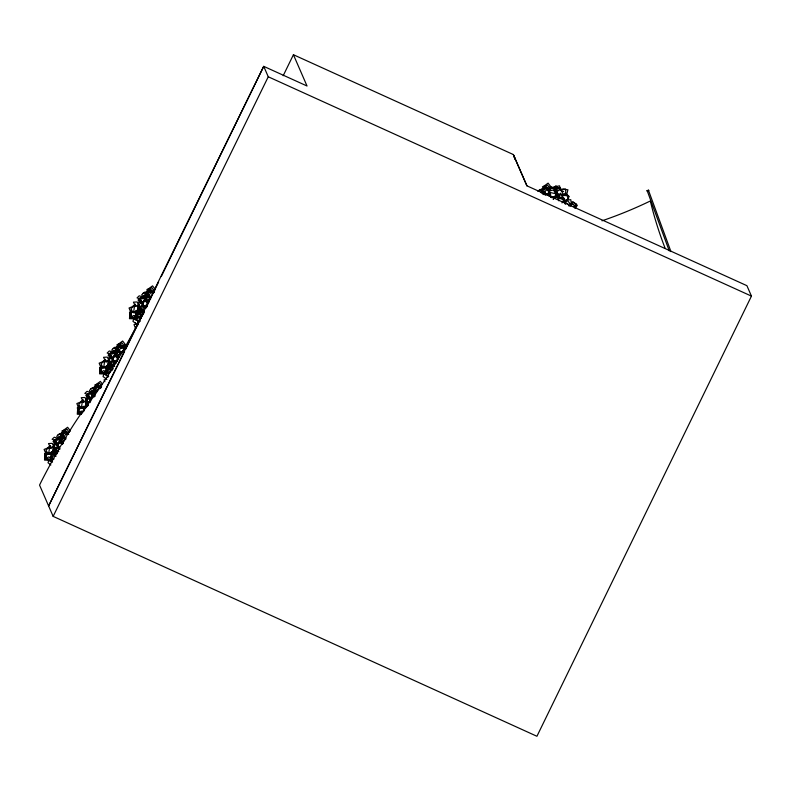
<?xml version="1.0" encoding="UTF-8"?>
<svg xmlns="http://www.w3.org/2000/svg" width="791" height="791" viewBox="0 0 791 791"><rect width="100%" height="100%" fill="white"/><g stroke="black" fill="none" stroke-linecap="round" stroke-linejoin="round"><path stroke-width="1.19" d="M51.395 458.889L51.415 454.776L46.451 453.174L46.432 458.315L51.385 459.917M84.143 410.964L84.153 408.907L79.189 407.296L79.169 412.447L82.145 413.406M106.439 372.63L106.459 368.517L101.495 366.915L101.475 372.057L106.429 373.659M136.339 316.449L136.359 313.365L131.395 311.763L131.365 316.904L136.329 318.506M61.975 436.256L62.074 432.707L64.427 433.438M87.771 405.407L87.87 401.868L90.214 402.589M94.722 390.378L94.811 386.839L97.164 387.56M117.019 349.998L117.117 346.448L119.471 347.18M146.918 294.845L147.017 291.296L150.537 292.393M542.468 192.114L542.557 188.565L544.91 189.296M557.012 195.288L557.111 191.738L553.591 190.641M114.932 363.949L115.002 361.576L117.444 361.309M53.175 450.534L53.57 444.324L58.188 444.107M85.982 403.628L86.308 398.446L90.925 398.239M108.219 364.275L108.347 362.209M108.486 360.132L108.614 358.066L113.232 357.848M138.109 309.123L138.514 302.913L143.131 302.696M560.166 189.978L560.305 187.912L555.678 188.12M44.939 454.598L44.533 460.095L48.656 460.224M77.676 408.729L77.281 414.227L81.394 414.355M99.982 368.339L99.577 373.836L103.7 373.965M129.882 313.187L129.477 318.684L133.6 318.813M564.28 201.923L564.477 199.569M549.132 196.178L549.438 193.973M45.423 458.434L46.254 453.065L51.998 453.233M78.161 412.556L78.991 407.197L84.736 407.355M130.367 317.023L131.197 311.654L136.942 311.822M107.833 377.406L108.209 375.171M137.535 323.381L138.109 320.019L139.958 321.482M123.96 347.971L124.602 344.985M154.077 291.82L154.502 289.832M549.616 189.089L550.052 187.091M565.377 203.92L566.267 199.846M91.667 396.775L93.101 390.883L95.296 391.327M575.235 208.231L576.095 204.701M60.699 442.752L61.817 438.293L66.019 437.838M93.714 395.767L94.554 392.425M115.743 356.494L116.86 352.035L122.111 351.461M145.643 301.341L146.76 296.882L150.962 296.417M44.879 455.695L45.898 451.72M62.894 436.939L64.002 432.667L68.392 433.636M77.617 409.827L78.645 405.852M99.923 369.437L100.951 365.462M95.632 391.07L96.739 386.789L101.129 387.758M117.938 350.68L119.046 346.409L124.533 347.615M129.823 314.284L130.841 310.309M147.838 295.527L148.945 291.256L153.335 292.225M543.101 193.864L544.485 188.525L549.972 189.731L548.598 195.08M55.024 439.45L53.907 443.039L55.805 444.512M54.866 445.244L55.983 441.655M87.771 393.572L86.654 397.171L88.552 398.644M87.613 399.376L88.73 395.787M110.068 353.191L108.95 356.781L110.859 358.254M109.919 358.985L111.027 355.396M139.967 298.039L138.85 301.628L140.749 303.101M140.096 302.943L140.927 300.244M51.949 453.994L52.74 451.918M84.686 408.116L85.477 406.05M106.993 367.736L107.784 365.66M58.287 449.871L59.463 447.063M113.331 363.613L114.507 360.805M143.23 308.45L144.397 305.652M62.4 444.374L64.318 439.934M116.969 359.233L119.362 353.676M146.869 304.07L149.262 298.523M107.012 366.47C116.317 364.522 115.179 364.493 107.012 366.47L113.281 365.323L107.635 360.469L113.073 365.541M136.912 311.308C146.206 309.37 145.079 309.34 136.912 311.308L143.171 310.171L137.535 305.316L142.973 310.388M146.276 307.323L158.605 282.041M161.295 276.514L263.719 66.345L307.027 86.001L293.421 54.727L283.178 75.738M293.421 54.727L513.369 154.561L526.974 185.845L746.912 285.68L751.45 296.111L536.931 736.273L53.155 516.375L39.55 485.101L41.646 480.839A167.465 29.247 -65.4 0 1 79.337 416.106L90.649 400.523A187.863 32.807 -65.4 0 0 140.333 319.01M53.155 516.375L268.258 76.776L263.719 66.345L48.617 505.953L124.582 351.461M125.67 349.256L143.576 312.831M140.877 317.952L143.586 312.682M69.638 430.986L68.53 432.954L65.169 430.363L63.201 432.717M153.474 291.543L154.571 289.575M123.02 347.674L124.681 344.728M548.46 189.791L550.121 186.844L552.148 187.665M50.051 459.769L50.614 458.8L52.552 459.601M134.994 318.358L135.558 317.389L137.496 318.18M90.52 399.514L93.051 395.292L94.139 396.953M147.344 304.96L145.445 308.124L142.716 303.981L145.247 299.759L147.433 303.072M116.178 362.219L117.444 360.113M570.43 204.78L572.18 201.913L576.58 204.177L574.83 207.054M553.423 199.045L556.182 194.695L553.166 199.025M553.334 199.144L556.172 194.695M111.076 367.469L112.767 364.829M56.032 453.727L57.16 451.968M95.375 392.86L98.361 388.47L100.437 388.421M543.12 194.586L546.106 190.196L550.269 190.097L547.283 194.487M571.666 203.831L573.149 201.853L577.331 205.363L575.106 208.32M558.258 199.312L559.504 197.661L563.845 200.439L561.976 202.911M557.774 197.987L559.336 196.089M146.829 292.868L150.102 288.952L154.245 292.156M139.878 307.897L143.161 303.981M116.93 348.02L120.212 344.105L124.345 347.308M109.989 363.049L113.261 359.134M94.623 388.411L97.906 384.485L101.218 387.046M87.682 403.43L90.955 399.514M56.25 447.736L58.218 445.392M542.369 190.137L545.652 186.221L549.785 189.425M567.79 198.264L569.293 196.593L566.959 194.497M137.397 313.602L134.015 317.102L134.707 319.406M104.966 371.375L107.497 368.754M82.659 411.765L84.35 410.015M49.922 457.633L51.613 455.883M151.259 297.001L147.185 301.183L149.064 301.885M121.369 352.153L117.295 356.336L119.174 357.038M62.252 442.594L65.505 439.252M145.237 296.249L146.691 294.855M142.815 313.819L139.582 316.884L140.867 318.526M109.682 372.037L112.915 368.972M142.627 297.08L145.564 294.321M112.727 352.242L115.664 349.474L116.88 351.164M90.431 392.623L93.358 389.864L94.574 391.555M83.579 410.134L85.774 408.067M57.684 438.501L60.62 435.732L61.827 437.423M537.949 191.452L540.144 189.385L542.567 192.767M553.73 187.813L555.925 185.747L557.744 188.278M107.972 372.61L105.371 375.043L108.713 376.229M52.928 458.869L50.327 461.301L52.552 462.092M558.377 198.412L559.949 197.008L558.031 193.844M573.307 206.708L574.948 205.255L569.827 203.574M135.142 305.099L130.93 308.638L132.937 312.574M135.755 316.707L137.367 315.362M105.856 371.859L107.467 370.514M50.812 458.118L52.424 456.773M132.937 306.147L135.39 304.189L135.745 306.552M103.038 361.299L105.5 359.341L105.846 361.705M80.741 401.68L83.193 399.722L83.539 402.085M47.994 447.558L50.446 445.6L50.802 447.963M141.065 303.428L142.884 302.103M118.116 344.322L122.664 341.01L125.551 344.836M63.072 430.581L67.621 427.269L70.508 431.095M543.555 186.429L548.104 183.126L551.713 187.912L556.953 187.615M138.049 310.181L139.849 308.895M108.149 365.333L109.959 364.048M85.843 405.714L87.653 404.438M53.106 451.592L54.915 450.306M559.86 198.897L562.569 196.979L560.295 193.152M142.993 305.504L137.792 308.945L139.434 310.052M113.093 360.656L107.892 364.097L109.534 365.215M90.787 401.037L85.586 404.478L87.228 405.595M58.05 446.915L52.849 450.356L54.49 451.473M96.472 391.505L91.746 393.77L93.081 395.718M147.729 294.282L142.993 296.487L143.309 298.355L145.198 297.465M136.042 310.754L137.941 309.874M136.655 311.842L138.554 310.962M117.829 349.434L113.103 351.639L113.41 353.508L115.308 352.618M95.533 389.825L90.797 392.029L91.103 393.888L93.002 393.008M541.38 192.431L543.279 191.551M84.459 407.375L86.348 406.495M62.786 435.693L58.05 437.898L58.366 439.766M134.252 305.87L129.052 308.015L131.316 313.543M133.402 312.682L136.527 311.397M104.353 361.022L99.152 363.168L101.416 368.695M102.464 368.27L106.627 366.549M82.056 401.403L76.846 403.558L79.12 409.085M80.158 408.65L84.321 406.93M49.309 447.281L44.108 449.426L46.372 454.954L51.583 452.808M139.859 310.725L135.35 312.544L135.963 314.531M105.45 367.696L109.959 365.877L110.582 367.864M83.144 408.077L86.535 406.712M50.406 453.955L54.915 452.136L55.538 454.123M647.928 190.997C651.181 189.464 645.13 190.7 647.345 191.155M555.598 196.88L557.754 196.03M84.706 406.851L87.91 405.704M51.969 452.729C63.517 450.217 58.297 451.532 51.969 452.729L55.271 451.562L58.237 451.582L52.592 446.727L58.03 451.799M143.932 313.157L138.059 315.253L137.901 312.771L143.774 310.675L143.883 312.336M553.146 197.443L555.104 196.741M562.47 202.486L564.448 201.784L565.229 204.038M113.874 365.828L108.001 367.924L108.159 370.406L113.054 368.665M56.873 452.788L52.957 454.182L53.116 456.664M146.869 289.536L152.04 287.825L154.522 291.493M140.956 303.457L143.023 302.775M542.418 186.795L547.58 185.094L550.061 188.762M94.673 385.069L99.834 383.368L101.693 386.117M551.198 197.384L553.067 196.791L554.115 198.59M152.149 292.284L154.156 291.671M144.189 307.63L147.215 306.69M547.688 189.553L551.713 188.317M121.241 347.753L126.273 346.201M114.299 362.782L116.307 362.159M98.934 388.134L100.951 387.521M66.197 434.012L68.214 433.389M152.277 292.363L154.285 291.77M548.825 189.336L553.848 187.843L555.48 193.073M122.378 347.526L126.392 346.329M136.299 324.003L134.005 324.617L135.607 328.492M571.181 204.572L573.218 204.058M549.448 190.928L553.66 189.919L556.32 194.062M140.818 315.223L142.983 314.709M145.485 305.415L147.64 304.921M115.585 360.567L117.75 360.073M554.234 186.894L559.553 185.845L560.483 189.919M538.453 190.532L541.647 189.909M540.48 192.529L542.606 192.114M142.914 293.273L147.166 292.433M143.873 295.478L147.067 294.845M137.021 312.989L142.34 311.941M113.014 348.426L116.208 347.793M107.131 368.141L112.441 367.093M90.718 388.806L94.96 387.966M91.677 391.011L94.861 390.388M57.97 434.684L62.222 433.844M58.93 436.889L62.123 436.256M52.087 454.4L57.397 453.352M102.711 372.531L100.714 372.848L99.607 367.34M46.57 453.273L44.563 453.599L45.67 459.106M145.534 297.248L140.422 297.97L141.658 302.251L143.705 301.954M114.606 352.539L110.522 353.122L111.768 357.403L113.805 357.117M93.328 392.781L88.216 393.503L89.462 397.784M59.562 438.797L55.479 439.381L56.725 443.662M541.4 192.836L544.841 192.431M149.301 295.162L143.566 295.834L145.198 298.158M97.095 390.705L91.361 391.367L93.002 393.691M64.358 436.573L58.623 437.245L60.264 439.569M543.348 194.032L547.55 193.577M566.297 200.153L570.776 199.668L571.409 204.216M564.784 201.379L567.958 201.033L571.25 205.304L569.144 205.541M135.113 311.97L139.582 311.486M105.213 367.123L109.682 366.638M82.917 407.503L86.268 407.147M50.169 453.381L54.638 452.897M542.705 192.648L545.098 192.47M147.166 295.379L149.558 295.201M119.659 350.354L117.266 350.542L117.295 356.039M97.352 390.744L94.969 390.922L94.989 396.429M64.615 436.612L62.222 436.8L62.252 442.298M550.595 187.368L554.362 187.16L557.042 192.44M137.99 307.333L139.878 307.234L137.199 301.954L133.432 302.152L135.577 306.374M127.044 345.143L125.156 345.252L126.234 347.358M108.09 362.486L109.979 362.387L107.299 357.107L103.532 357.305L105.678 361.527M85.794 402.866L87.672 402.767L84.993 397.487L81.226 397.695L83.371 401.917M53.046 448.744L54.935 448.645L52.255 443.365L48.488 443.563L50.634 447.785M559.356 189.257L565.634 188.96L565.852 194.537L559.573 194.833M556.439 194.279L559.899 194.111M553.73 197.008L557.853 196.85L558.743 200.795M544.159 194.566L546.235 194.517M153.681 292.858L150.557 292.927L147.571 297.317L150.695 297.248M68.738 434.269L65.623 434.338L62.627 438.728L64.714 438.679M107.042 366.975L101.297 366.806L100.467 372.175L102.771 372.235M556.785 188.218L559.247 188.406M563.004 189.375L567.918 189.751L566.485 195.624L561.57 195.248M139.157 312.119L136.072 311.713L140.264 312.079M110.285 367.4L106.172 366.866L110.374 367.232M83.876 407.256L85.932 407.523M55.241 453.658L51.128 453.124L55.321 453.49M138.247 311.061L141.322 311.338L136.289 310.764L141.371 311.239M108.347 366.213L111.422 366.49L106.389 365.907L111.482 366.391M53.304 452.472L56.379 452.749L51.346 452.175L56.428 452.65M84.093 406.297L87.109 406.643M136.289 310.764L141.381 311.328L143.211 313.75M51.346 452.175L56.438 452.739M106.389 365.917L111.422 366.49M568.65 205.808L570.805 206.065M136.072 311.713L139.236 312.109M106.182 366.866L110.394 367.4L107.467 366.322M51.138 453.124L55.35 453.658L52.424 452.581M139.068 314.254L142.153 314.877M109.168 369.407L112.253 370.03M54.124 455.665L56.181 456.081M541.944 192.836L544.129 193.281M561.017 197.71L564.299 198.373M147.492 295.794L145.307 295.35L143.873 301.233L148.243 302.122M118.69 351.164L115.407 350.502L113.973 356.385L118.343 357.275M62.548 437.205L60.363 436.761L58.93 442.644L63.3 443.533M145.949 308.154L140.066 306.325L139.977 309.874L143.497 310.962M116.05 363.306L110.176 361.477L110.078 365.027L114.774 366.48M59.829 449.199L55.123 447.736L55.034 451.285L57.377 452.017M565.298 202.812L567.889 203.742M142.657 297.001L139.236 295.785L137.051 297.881L139.325 298.691M142.479 298.8L140.195 297.989L138.01 300.086L141.431 301.312M139.048 317.537L133.343 315.5L131.158 317.606L136.863 319.633M140.096 318.249L137.871 317.458L135.271 319.89L139.72 321.482M113.904 352.559L109.336 350.937L107.151 353.033L109.435 353.844M112.579 353.953L110.295 353.142L108.11 355.238L111.531 356.464M109.148 372.69L103.443 370.663L101.258 372.759L105.826 374.38M90.451 392.544L87.03 391.318L84.845 393.414L87.129 394.234M90.273 394.343L87.989 393.532L85.804 395.629L89.225 396.845M83.421 411.854L81.147 411.043L78.952 413.139L81.236 413.95M57.713 438.412L54.292 437.196L52.107 439.292L55.528 440.508M57.535 440.211L55.251 439.4L53.066 441.497L57.624 443.128M54.104 458.948L48.399 456.921L46.214 459.017L51.919 461.044M55.35 452.719L57.397 453.461M546.808 194.27L550.556 195.684M546.907 188.317L543.783 187.032L540.619 189.959L542.705 190.819M151.368 291.048L148.243 289.763L145.079 292.69L147.166 293.55M123.554 347.061L118.343 344.916L115.179 347.842L117.266 348.702M105.658 372.541L107.606 373.342M99.162 386.591L96.037 385.306L92.873 388.233L94.96 389.093M66.424 432.459L63.3 431.174L60.136 434.101L62.222 434.961M268.258 76.776L751.45 296.111M137.545 316.449L139.74 317.498M107.645 371.602L109.84 372.65M548.272 194.527L550.249 195.575M561.699 190.502L563.647 191.551M557.724 187.714L560.671 189.306M140.561 302.508L142.518 303.566M55.617 443.919L57.575 444.977M554.323 187.566L558.466 190.769M137.881 320.711L134.075 317.764L132.967 321.354L137.713 325.032M107.981 375.863L104.185 372.917L103.067 376.506L106.864 379.453M51.988 461.38L49.141 459.175L48.024 462.765L50.871 464.97M147.541 301.598L144.961 299.581L141.124 303.596L142.845 304.94M118.502 357.423L115.061 354.734L111.224 358.748L112.945 360.093M94.475 396.469L92.765 395.114L88.928 399.139L90.639 400.483M62.598 443.009L60.017 440.992L56.181 445.007L57.901 446.351M135.31 322.827L137.753 324.755M566.821 194.724L568.413 196.049M88.444 403.756L85.329 400.859L88.552 403.628M137.535 305.316L140.294 307.719L139.305 304.584M141.213 308.52L143.042 310.121M107.635 360.469L113.143 365.274M85.329 400.859L88.088 403.262L87.109 400.117M52.592 446.727L55.35 449.13L54.371 445.995M56.27 449.931L58.099 451.532M561.65 197.285L565.525 200.785M132.354 317.31L133.798 318.813M48.142 459.472L49.586 460.985M551.525 197.592L549.448 195.051L551.673 197.523M549.448 195.051L551.653 197.612M155.441 289.684L152.564 285.858L148.016 289.16L149.459 291.078M102.523 384.268L100.358 381.391L95.81 384.703L97.253 386.611M147.027 295.498L144.605 292.116L141.668 294.875L143.487 297.416M141.737 316.064L138.712 311.832L135.775 314.6L138.198 317.982M122.17 346.339L123.376 348.03M116.524 349.8L114.705 347.269L111.768 350.027L113.588 352.568M111.234 370.376L108.812 366.994L105.885 369.753L108.308 373.134M94.821 391.031L92.399 387.649L89.472 390.418L91.281 392.949M62.084 436.909L59.661 433.527L56.725 436.286L58.544 438.827M55.588 455.784L53.768 453.253L50.842 456.012L53.254 459.393M545.385 193.212L546.482 194.764M149.845 295.943L150.933 297.495M121.587 353.419L119.401 350.314L113.667 350.986L115.308 353.31M64.902 437.354L65.999 438.906M544.218 193.231L545.543 195.169M150.666 298.879L148.678 295.963L143.952 298.237L145.94 301.153M120.766 354.032L118.779 351.115L114.052 353.389L115.377 355.337M65.06 439.321L63.735 437.374L59.009 439.648L62.331 444.502M124.622 346.646L122.14 342.978L116.979 344.688L118.215 346.517M68.955 431.985L67.097 429.236L61.935 430.947L63.171 432.776M118.077 359.055L115.357 354.912L112.816 359.134L115.545 363.277M62.489 444.483L60.304 441.17L57.773 445.392L59.958 448.705M139.819 309.4L140.215 310.151M109.929 364.552L110.315 365.304M87.623 404.933L88.009 405.684M54.886 450.811L55.271 451.562M106.251 362.219L105.243 360.251L101.03 363.791L103.038 367.726M83.945 402.609L82.936 400.642L78.724 404.181L80.741 408.107M51.207 448.477L50.199 446.51L45.987 450.049L47.994 453.985M143.161 309.914L144.189 312.02M514.229 156.727L526.885 185.845M104.105 379.769L104.906 381.707M648.412 190.147L670.936 251.597M647.147 190.591L669.245 250.885M513.824 155.609L515.03 158.971M513.369 154.561L514.981 159.06M547.817 189.632L549.458 194.863M109.415 359.737L110.394 362.871M140.501 313.503L141.174 316.459M110.602 368.655L111.047 370.623M129.506 312.178L130.614 317.695M77.31 407.721L78.408 413.238M83.846 406.297L84.153 408.156M51.099 452.165L51.415 454.024M550.457 193.716L550.803 196.079M114.942 352.905L115.1 355.386M56.912 451.691L56.942 453.925M548.687 193.311L548.707 195.506M147.185 298.691L147.195 300.887M665.083 248.147A398.605 381.875 -16.4 0 1 650.331 200.983A409.491 392.306 -16.4 0 1 601.981 220.818M550.318 192.529L550.121 196.376L556.192 197.74L556.399 193.894L550.318 192.529M49.497 447.904L48.716 453.401L53.017 452.155L53.798 446.658L49.497 447.904M82.244 402.026L81.463 407.523L85.754 406.287L86.535 400.79L82.244 402.026M104.55 361.645L103.759 367.143L108.06 365.897L108.842 360.399L104.55 361.645M134.44 306.493L133.659 311.99L137.96 310.744L138.741 305.247L134.44 306.493M120.667 348.08L117.671 352.47L121.844 352.371L124.83 347.991L120.667 348.08M565.417 193.083L562.272 195.891L565.486 201.161L568.63 198.353L565.417 193.083M560.394 189.662L555.361 191.214L558.169 195.288L563.202 193.736L560.394 189.662"/></g></svg>
